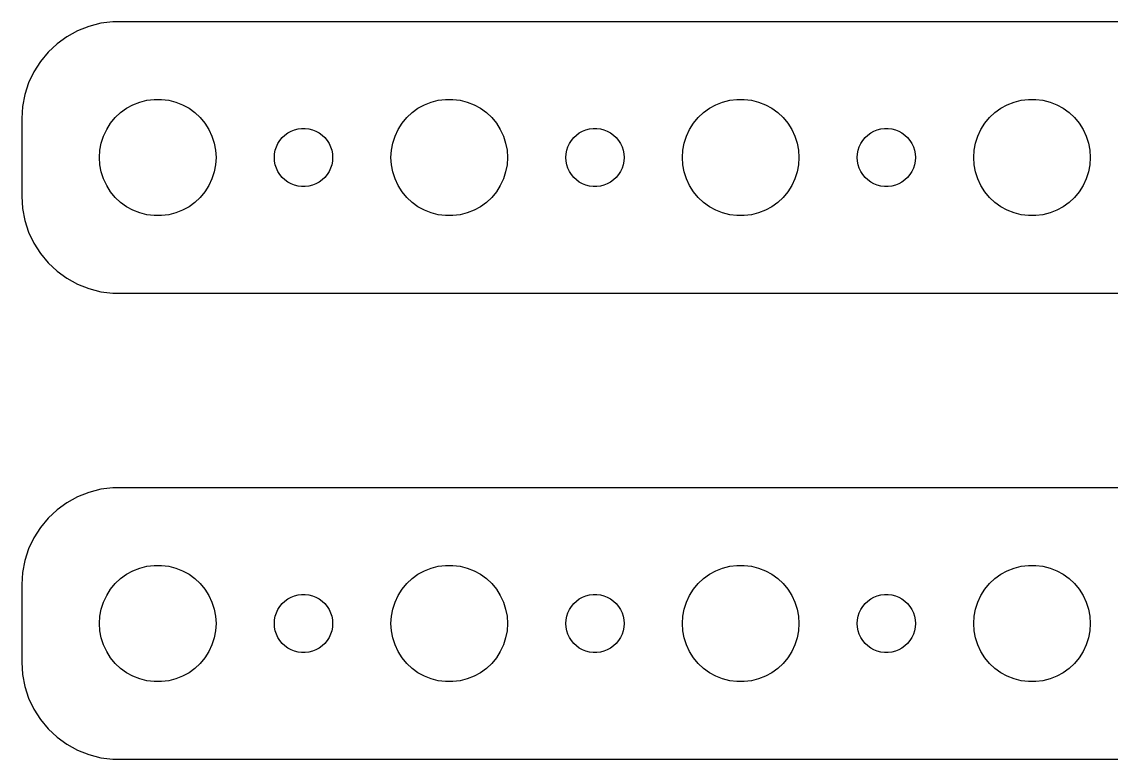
# Model space of a CAD drawing. Header units: metres. Extents: x -112 to 112, y 41 to 103.
# Drawn here: x -112 to -55.9, y 65 to 103 of the extents above; entities that cross this region are included whole.
import ezdxf

# ---------------------------------------------------------------- set-up
doc = ezdxf.new("R2010")
doc.units = ezdxf.units.M

msp = doc.modelspace()

# ---------------------------------------------------------------- linework, layer by layer
for p, q in [((-108.545, 102.755), (-109.129, 102.524)), ((-107.937, 102.911), (-108.545, 102.755)), ((-107.314, 102.99), (-107.937, 102.911)), ((107.314, 102.99), (-107.314, 102.99)), ((-109.679, 102.222), (-110.187, 101.853)), ((-109.129, 102.524), (-109.679, 102.222)), ((-110.187, 101.853), (-110.645, 101.423)), ((-111.045, 100.939), (-111.382, 100.409)), ((-110.645, 101.423), (-111.045, 100.939)), ((-111.382, 100.409), (-111.649, 99.8406)), ((-111.649, 99.8406), (-111.843, 99.2434)), ((-111.843, 99.2434), (-111.961, 98.6267)), ((-106.607, 98.533), (-106.277, 98.7145)), ((-106.277, 98.7145), (-105.927, 98.8532)), ((-105.927, 98.8532), (-105.562, 98.9469)), ((-105.562, 98.9469), (-105.188, 98.9941)), ((-105.188, 98.9941), (-104.812, 98.9941)), ((-104.812, 98.9941), (-104.438, 98.9469)), ((-104.438, 98.9469), (-104.073, 98.8532)), ((-104.073, 98.8532), (-103.723, 98.7145)), ((-103.723, 98.7145), (-103.393, 98.533)), ((-91.6075, 98.533), (-91.2773, 98.7145)), ((-91.2773, 98.7145), (-90.927, 98.8532)), ((-90.927, 98.8532), (-90.5621, 98.9469)), ((-90.5621, 98.9469), (-90.1884, 98.9941)), ((-90.1884, 98.9941), (-89.8116, 98.9941)), ((-89.8116, 98.9941), (-89.4379, 98.9469)), ((-89.4379, 98.9469), (-89.073, 98.8532)), ((-89.073, 98.8532), (-88.7227, 98.7145)), ((-88.7227, 98.7145), (-88.3925, 98.533)), ((-76.6075, 98.533), (-76.2773, 98.7145)), ((-76.2773, 98.7145), (-75.927, 98.8532)), ((-75.927, 98.8532), (-75.5621, 98.9469)), ((-75.5621, 98.9469), (-75.1884, 98.9941)), ((-75.1884, 98.9941), (-74.8116, 98.9941)), ((-74.8116, 98.9941), (-74.4379, 98.9469)), ((-74.4379, 98.9469), (-74.073, 98.8532)), ((-74.073, 98.8532), (-73.7227, 98.7145)), ((-73.7227, 98.7145), (-73.3925, 98.533)), ((-61.6075, 98.533), (-61.2773, 98.7145)), ((-61.2773, 98.7145), (-60.927, 98.8532)), ((-60.927, 98.8532), (-60.5621, 98.9469)), ((-60.5621, 98.9469), (-60.1884, 98.9941)), ((-60.1884, 98.9941), (-59.8116, 98.9941)), ((-59.8116, 98.9941), (-59.4379, 98.9469)), ((-59.4379, 98.9469), (-59.0729, 98.8532)), ((-59.0729, 98.8532), (-58.7227, 98.7145)), ((-58.7227, 98.7145), (-58.3925, 98.533)), ((-111.961, 98.6267), (-112, 98)), ((-107.187, 98.0536), (-106.912, 98.3115)), ((-106.912, 98.3115), (-106.607, 98.533)), ((-103.393, 98.533), (-103.088, 98.3115)), ((-103.088, 98.3115), (-102.813, 98.0536)), ((-92.1869, 98.0536), (-91.9123, 98.3115)), ((-91.9123, 98.3115), (-91.6075, 98.533)), ((-88.3925, 98.533), (-88.0877, 98.3115)), ((-88.0877, 98.3115), (-87.8131, 98.0536)), ((-77.1869, 98.0536), (-76.9123, 98.3115)), ((-76.9123, 98.3115), (-76.6075, 98.533)), ((-73.3925, 98.533), (-73.0877, 98.3115)), ((-73.0877, 98.3115), (-72.8131, 98.0536)), ((-62.1869, 98.0536), (-61.9123, 98.3115)), ((-61.9123, 98.3115), (-61.6075, 98.533)), ((-58.3925, 98.533), (-58.0877, 98.3115)), ((-58.0877, 98.3115), (-57.8131, 98.0536)), ((-112, 98), (-112, 94)), ((-107.629, 97.4453), (-107.427, 97.7634)), ((-107.427, 97.7634), (-107.187, 98.0536)), ((-102.813, 98.0536), (-102.573, 97.7634)), ((-102.573, 97.7634), (-102.371, 97.4453)), ((-92.6289, 97.4453), (-92.427, 97.7634)), ((-92.427, 97.7634), (-92.1869, 98.0536)), ((-87.8131, 98.0536), (-87.573, 97.7634)), ((-87.573, 97.7634), (-87.3711, 97.4453)), ((-77.6289, 97.4453), (-77.427, 97.7634)), ((-77.427, 97.7634), (-77.1869, 98.0536)), ((-72.8131, 98.0536), (-72.573, 97.7634)), ((-72.573, 97.7634), (-72.3711, 97.4453)), ((-62.6289, 97.4453), (-62.427, 97.7634)), ((-62.427, 97.7634), (-62.1869, 98.0536)), ((-57.8131, 98.0536), (-57.5729, 97.7634)), ((-57.5729, 97.7634), (-57.3711, 97.4453)), ((-107.906, 96.7461), (-107.789, 97.1044)), ((-107.789, 97.1044), (-107.629, 97.4453)), ((-102.371, 97.4453), (-102.211, 97.1044)), ((-102.211, 97.1044), (-102.094, 96.7461)), ((-98.7135, 96.8817), (-98.5934, 97.0268)), ((-98.5934, 97.0268), (-98.4561, 97.1558)), ((-98.4561, 97.1558), (-98.3037, 97.2665)), ((-98.3037, 97.2665), (-98.1387, 97.3572)), ((-98.1387, 97.3572), (-97.9635, 97.4266)), ((-97.9635, 97.4266), (-97.7811, 97.4734)), ((-97.7811, 97.4734), (-97.5942, 97.497)), ((-97.5942, 97.497), (-97.4058, 97.497)), ((-97.4058, 97.497), (-97.2189, 97.4734)), ((-97.2189, 97.4734), (-97.0365, 97.4266)), ((-97.0365, 97.4266), (-96.8613, 97.3572)), ((-96.8613, 97.3572), (-96.6963, 97.2665)), ((-96.6963, 97.2665), (-96.5439, 97.1558)), ((-96.5439, 97.1558), (-96.4065, 97.0268)), ((-96.4065, 97.0268), (-96.2865, 96.8817)), ((-92.9057, 96.7461), (-92.7893, 97.1044)), ((-92.7893, 97.1044), (-92.6289, 97.4453)), ((-87.3711, 97.4453), (-87.2107, 97.1044)), ((-87.2107, 97.1044), (-87.0943, 96.7461)), ((-83.7135, 96.8817), (-83.5934, 97.0268)), ((-83.5934, 97.0268), (-83.4561, 97.1558)), ((-83.4561, 97.1558), (-83.3037, 97.2665)), ((-83.3037, 97.2665), (-83.1387, 97.3572)), ((-83.1387, 97.3572), (-82.9635, 97.4266)), ((-82.9635, 97.4266), (-82.7811, 97.4734)), ((-82.7811, 97.4734), (-82.5942, 97.497)), ((-82.5942, 97.497), (-82.4058, 97.497)), ((-82.4058, 97.497), (-82.2189, 97.4734)), ((-82.2189, 97.4734), (-82.0365, 97.4266)), ((-82.0365, 97.4266), (-81.8613, 97.3572)), ((-81.8613, 97.3572), (-81.6963, 97.2665)), ((-81.6963, 97.2665), (-81.5439, 97.1558)), ((-81.5439, 97.1558), (-81.4065, 97.0268)), ((-81.4065, 97.0268), (-81.2865, 96.8817)), ((-77.9057, 96.7461), (-77.7893, 97.1044)), ((-77.7893, 97.1044), (-77.6289, 97.4453)), ((-72.3711, 97.4453), (-72.2107, 97.1044)), ((-72.2107, 97.1044), (-72.0943, 96.7461)), ((-68.7135, 96.8817), (-68.5934, 97.0268)), ((-68.5934, 97.0268), (-68.4561, 97.1558)), ((-68.4561, 97.1558), (-68.3037, 97.2665)), ((-68.3037, 97.2665), (-68.1387, 97.3572)), ((-68.1387, 97.3572), (-67.9635, 97.4266)), ((-67.9635, 97.4266), (-67.7811, 97.4734)), ((-67.7811, 97.4734), (-67.5942, 97.497)), ((-67.5942, 97.497), (-67.4058, 97.497)), ((-67.4058, 97.497), (-67.2189, 97.4734)), ((-67.2189, 97.4734), (-67.0365, 97.4266)), ((-67.0365, 97.4266), (-66.8613, 97.3572)), ((-66.8613, 97.3572), (-66.6963, 97.2665)), ((-66.6963, 97.2665), (-66.5439, 97.1558)), ((-66.5439, 97.1558), (-66.4065, 97.0268)), ((-66.4065, 97.0268), (-66.2865, 96.8817)), ((-62.9057, 96.7461), (-62.7893, 97.1044)), ((-62.7893, 97.1044), (-62.6289, 97.4453)), ((-57.3711, 97.4453), (-57.2107, 97.1044)), ((-57.2107, 97.1044), (-57.0942, 96.7461)), ((-107.976, 96.376), (-107.906, 96.7461)), ((-102.094, 96.7461), (-102.024, 96.376)), ((-98.9529, 96.373), (-98.8947, 96.5522)), ((-98.8947, 96.5522), (-98.8145, 96.7226)), ((-98.8145, 96.7226), (-98.7135, 96.8817)), ((-96.2865, 96.8817), (-96.1855, 96.7226)), ((-96.1855, 96.7226), (-96.1053, 96.5522)), ((-96.1053, 96.5522), (-96.0471, 96.373)), ((-92.9763, 96.376), (-92.9057, 96.7461)), ((-87.0943, 96.7461), (-87.0237, 96.376)), ((-83.9529, 96.373), (-83.8947, 96.5522)), ((-83.8947, 96.5522), (-83.8145, 96.7226)), ((-83.8145, 96.7226), (-83.7135, 96.8817)), ((-81.2865, 96.8817), (-81.1855, 96.7226)), ((-81.1855, 96.7226), (-81.1053, 96.5522)), ((-81.1053, 96.5522), (-81.0471, 96.373)), ((-77.9763, 96.376), (-77.9057, 96.7461)), ((-72.0943, 96.7461), (-72.0237, 96.376)), ((-68.9529, 96.373), (-68.8947, 96.5522)), ((-68.8947, 96.5522), (-68.8145, 96.7226)), ((-68.8145, 96.7226), (-68.7135, 96.8817)), ((-66.2865, 96.8817), (-66.1855, 96.7226)), ((-66.1855, 96.7226), (-66.1053, 96.5522)), ((-66.1053, 96.5522), (-66.0471, 96.373)), ((-62.9763, 96.376), (-62.9057, 96.7461)), ((-57.0942, 96.7461), (-57.0237, 96.376)), ((-108, 96), (-107.976, 96.376)), ((-107.976, 95.624), (-108, 96)), ((-102.024, 96.376), (-102, 96)), ((-102, 96), (-102.024, 95.624)), ((-99, 96), (-98.9882, 96.188)), ((-98.9882, 95.812), (-99, 96)), ((-98.9882, 96.188), (-98.9529, 96.373)), ((-96.0471, 96.373), (-96.0118, 96.188)), ((-96.0118, 96.188), (-96, 96)), ((-96, 96), (-96.0118, 95.812)), ((-93, 96), (-92.9763, 96.376)), ((-92.9763, 95.624), (-93, 96)), ((-87.0237, 96.376), (-87, 96)), ((-87, 96), (-87.0237, 95.624)), ((-84, 96), (-83.9882, 96.188)), ((-83.9882, 95.812), (-84, 96)), ((-83.9882, 96.188), (-83.9529, 96.373)), ((-81.0471, 96.373), (-81.0118, 96.188)), ((-81.0118, 96.188), (-81, 96)), ((-81, 96), (-81.0118, 95.812)), ((-78, 96), (-77.9763, 96.376)), ((-77.9763, 95.624), (-78, 96)), ((-72.0237, 96.376), (-72, 96)), ((-72, 96), (-72.0237, 95.624)), ((-69, 96), (-68.9882, 96.188)), ((-68.9882, 95.812), (-69, 96)), ((-68.9882, 96.188), (-68.9529, 96.373)), ((-66.0471, 96.373), (-66.0118, 96.188)), ((-66.0118, 96.188), (-66, 96)), ((-66, 96), (-66.0118, 95.812)), ((-63, 96), (-62.9763, 96.376)), ((-62.9763, 95.624), (-63, 96)), ((-57.0237, 96.376), (-57, 96)), ((-57, 96), (-57.0237, 95.624)), ((-107.906, 95.2539), (-107.976, 95.624)), ((-102.024, 95.624), (-102.094, 95.2539)), ((-98.9529, 95.627), (-98.9882, 95.812)), ((-98.8947, 95.4478), (-98.9529, 95.627)), ((-98.8145, 95.2774), (-98.8947, 95.4478)), ((-96.1053, 95.4478), (-96.1855, 95.2774)), ((-96.0471, 95.627), (-96.1053, 95.4478)), ((-96.0118, 95.812), (-96.0471, 95.627)), ((-92.9057, 95.2539), (-92.9763, 95.624)), ((-87.0237, 95.624), (-87.0943, 95.2539)), ((-83.9529, 95.627), (-83.9882, 95.812)), ((-83.8947, 95.4478), (-83.9529, 95.627)), ((-83.8145, 95.2774), (-83.8947, 95.4478)), ((-81.1053, 95.4478), (-81.1855, 95.2774)), ((-81.0471, 95.627), (-81.1053, 95.4478)), ((-81.0118, 95.812), (-81.0471, 95.627)), ((-77.9057, 95.2539), (-77.9763, 95.624)), ((-72.0237, 95.624), (-72.0943, 95.2539)), ((-68.9529, 95.627), (-68.9882, 95.812)), ((-68.8947, 95.4478), (-68.9529, 95.627)), ((-68.8145, 95.2774), (-68.8947, 95.4478)), ((-66.1053, 95.4478), (-66.1855, 95.2774)), ((-66.0471, 95.627), (-66.1053, 95.4478)), ((-66.0118, 95.812), (-66.0471, 95.627)), ((-62.9057, 95.2539), (-62.9763, 95.624)), ((-57.0237, 95.624), (-57.0942, 95.2539)), ((-107.789, 94.8956), (-107.906, 95.2539)), ((-107.629, 94.5547), (-107.789, 94.8956)), ((-102.211, 94.8956), (-102.371, 94.5547)), ((-102.094, 95.2539), (-102.211, 94.8956)), ((-98.7135, 95.1183), (-98.8145, 95.2774)), ((-98.5934, 94.9732), (-98.7135, 95.1183)), ((-98.4561, 94.8442), (-98.5934, 94.9732)), ((-98.3037, 94.7335), (-98.4561, 94.8442)), ((-96.5439, 94.8442), (-96.6963, 94.7335)), ((-96.4065, 94.9732), (-96.5439, 94.8442)), ((-96.2865, 95.1183), (-96.4065, 94.9732)), ((-96.1855, 95.2774), (-96.2865, 95.1183)), ((-92.7893, 94.8956), (-92.9057, 95.2539)), ((-92.6289, 94.5547), (-92.7893, 94.8956)), ((-87.2107, 94.8956), (-87.3711, 94.5547)), ((-87.0943, 95.2539), (-87.2107, 94.8956)), ((-83.7135, 95.1183), (-83.8145, 95.2774)), ((-83.5934, 94.9732), (-83.7135, 95.1183)), ((-83.4561, 94.8442), (-83.5934, 94.9732)), ((-83.3037, 94.7335), (-83.4561, 94.8442)), ((-81.5439, 94.8442), (-81.6963, 94.7335)), ((-81.4065, 94.9732), (-81.5439, 94.8442)), ((-81.2865, 95.1183), (-81.4065, 94.9732)), ((-81.1855, 95.2774), (-81.2865, 95.1183)), ((-77.7893, 94.8956), (-77.9057, 95.2539)), ((-77.6289, 94.5547), (-77.7893, 94.8956)), ((-72.2107, 94.8956), (-72.3711, 94.5547)), ((-72.0943, 95.2539), (-72.2107, 94.8956)), ((-68.7135, 95.1183), (-68.8145, 95.2774)), ((-68.5934, 94.9732), (-68.7135, 95.1183)), ((-68.4561, 94.8442), (-68.5934, 94.9732)), ((-68.3037, 94.7335), (-68.4561, 94.8442)), ((-66.5439, 94.8442), (-66.6963, 94.7335)), ((-66.4065, 94.9732), (-66.5439, 94.8442)), ((-66.2865, 95.1183), (-66.4065, 94.9732)), ((-66.1855, 95.2774), (-66.2865, 95.1183)), ((-62.7893, 94.8956), (-62.9057, 95.2539)), ((-62.6289, 94.5547), (-62.7893, 94.8956)), ((-57.2107, 94.8956), (-57.3711, 94.5547)), ((-57.0942, 95.2539), (-57.2107, 94.8956)), ((-107.427, 94.2366), (-107.629, 94.5547)), ((-107.187, 93.9464), (-107.427, 94.2366)), ((-102.573, 94.2366), (-102.813, 93.9464)), ((-102.371, 94.5547), (-102.573, 94.2366)), ((-98.1387, 94.6428), (-98.3037, 94.7335)), ((-97.9635, 94.5734), (-98.1387, 94.6428)), ((-97.7811, 94.5266), (-97.9635, 94.5734)), ((-97.5942, 94.503), (-97.7811, 94.5266)), ((-97.4058, 94.503), (-97.5942, 94.503)), ((-97.2189, 94.5266), (-97.4058, 94.503)), ((-97.0365, 94.5734), (-97.2189, 94.5266)), ((-96.8613, 94.6428), (-97.0365, 94.5734)), ((-96.6963, 94.7335), (-96.8613, 94.6428)), ((-92.427, 94.2366), (-92.6289, 94.5547)), ((-92.1869, 93.9464), (-92.427, 94.2366)), ((-87.573, 94.2366), (-87.8131, 93.9464)), ((-87.3711, 94.5547), (-87.573, 94.2366)), ((-83.1387, 94.6428), (-83.3037, 94.7335)), ((-82.9635, 94.5734), (-83.1387, 94.6428)), ((-82.7811, 94.5266), (-82.9635, 94.5734)), ((-82.5942, 94.503), (-82.7811, 94.5266)), ((-82.4058, 94.503), (-82.5942, 94.503)), ((-82.2189, 94.5266), (-82.4058, 94.503)), ((-82.0365, 94.5734), (-82.2189, 94.5266)), ((-81.8613, 94.6428), (-82.0365, 94.5734)), ((-81.6963, 94.7335), (-81.8613, 94.6428)), ((-77.427, 94.2366), (-77.6289, 94.5547)), ((-77.1869, 93.9464), (-77.427, 94.2366)), ((-72.573, 94.2366), (-72.8131, 93.9464)), ((-72.3711, 94.5547), (-72.573, 94.2366)), ((-68.1387, 94.6428), (-68.3037, 94.7335)), ((-67.9635, 94.5734), (-68.1387, 94.6428)), ((-67.7811, 94.5266), (-67.9635, 94.5734)), ((-67.5942, 94.503), (-67.7811, 94.5266)), ((-67.4058, 94.503), (-67.5942, 94.503)), ((-67.2189, 94.5266), (-67.4058, 94.503)), ((-67.0365, 94.5734), (-67.2189, 94.5266)), ((-66.8613, 94.6428), (-67.0365, 94.5734)), ((-66.6963, 94.7335), (-66.8613, 94.6428)), ((-62.427, 94.2366), (-62.6289, 94.5547)), ((-62.1869, 93.9464), (-62.427, 94.2366)), ((-57.5729, 94.2366), (-57.8131, 93.9464)), ((-57.3711, 94.5547), (-57.5729, 94.2366)), ((-112, 94), (-111.961, 93.3733)), ((-106.912, 93.6885), (-107.187, 93.9464)), ((-106.607, 93.467), (-106.912, 93.6885)), ((-103.088, 93.6885), (-103.393, 93.467)), ((-102.813, 93.9464), (-103.088, 93.6885)), ((-91.9123, 93.6885), (-92.1869, 93.9464)), ((-91.6075, 93.467), (-91.9123, 93.6885)), ((-88.0877, 93.6885), (-88.3925, 93.467)), ((-87.8131, 93.9464), (-88.0877, 93.6885)), ((-76.9123, 93.6885), (-77.1869, 93.9464)), ((-76.6075, 93.467), (-76.9123, 93.6885)), ((-73.0877, 93.6885), (-73.3925, 93.467)), ((-72.8131, 93.9464), (-73.0877, 93.6885)), ((-61.9123, 93.6885), (-62.1869, 93.9464)), ((-61.6075, 93.467), (-61.9123, 93.6885)), ((-58.0877, 93.6885), (-58.3925, 93.467)), ((-57.8131, 93.9464), (-58.0877, 93.6885)), ((-111.961, 93.3733), (-111.843, 92.7566)), ((-106.277, 93.2855), (-106.607, 93.467)), ((-105.927, 93.1468), (-106.277, 93.2855)), ((-105.562, 93.0531), (-105.927, 93.1468)), ((-104.073, 93.1468), (-104.438, 93.0531)), ((-103.723, 93.2855), (-104.073, 93.1468)), ((-103.393, 93.467), (-103.723, 93.2855)), ((-91.2773, 93.2855), (-91.6075, 93.467)), ((-90.927, 93.1468), (-91.2773, 93.2855)), ((-90.5621, 93.0531), (-90.927, 93.1468)), ((-89.073, 93.1468), (-89.4379, 93.0531)), ((-88.7227, 93.2855), (-89.073, 93.1468)), ((-88.3925, 93.467), (-88.7227, 93.2855)), ((-76.2773, 93.2855), (-76.6075, 93.467)), ((-75.927, 93.1468), (-76.2773, 93.2855)), ((-75.5621, 93.0531), (-75.927, 93.1468)), ((-74.073, 93.1468), (-74.4379, 93.0531)), ((-73.7227, 93.2855), (-74.073, 93.1468)), ((-73.3925, 93.467), (-73.7227, 93.2855)), ((-61.2773, 93.2855), (-61.6075, 93.467)), ((-60.927, 93.1468), (-61.2773, 93.2855)), ((-60.5621, 93.0531), (-60.927, 93.1468)), ((-59.0729, 93.1468), (-59.4379, 93.0531)), ((-58.7227, 93.2855), (-59.0729, 93.1468)), ((-58.3925, 93.467), (-58.7227, 93.2855)), ((-111.843, 92.7566), (-111.649, 92.1594)), ((-105.188, 93.0059), (-105.562, 93.0531)), ((-104.812, 93.0059), (-105.188, 93.0059)), ((-104.438, 93.0531), (-104.812, 93.0059)), ((-90.1884, 93.0059), (-90.5621, 93.0531)), ((-89.8116, 93.0059), (-90.1884, 93.0059)), ((-89.4379, 93.0531), (-89.8116, 93.0059)), ((-75.1884, 93.0059), (-75.5621, 93.0531)), ((-74.8116, 93.0059), (-75.1884, 93.0059)), ((-74.4379, 93.0531), (-74.8116, 93.0059)), ((-60.1884, 93.0059), (-60.5621, 93.0531)), ((-59.8116, 93.0059), (-60.1884, 93.0059)), ((-59.4379, 93.0531), (-59.8116, 93.0059)), ((-111.649, 92.1594), (-111.382, 91.5912)), ((-111.382, 91.5912), (-111.045, 91.0611)), ((-111.045, 91.0611), (-110.645, 90.5773)), ((-110.645, 90.5773), (-110.187, 90.1474)), ((-110.187, 90.1474), (-109.679, 89.7784)), ((-109.679, 89.7784), (-109.129, 89.4759)), ((-109.129, 89.4759), (-108.545, 89.2447)), ((-108.545, 89.2447), (-107.937, 89.0886)), ((-107.937, 89.0886), (-107.314, 89.0099)), ((-107.314, 89.0099), (107.314, 89.0099)), ((-109.129, 78.5241), (-109.679, 78.2216)), ((-108.545, 78.7553), (-109.129, 78.5241)), ((-107.937, 78.9114), (-108.545, 78.7553)), ((-107.314, 78.9901), (-107.937, 78.9114)), ((107.314, 78.9901), (-107.314, 78.9901)), ((-109.679, 78.2216), (-110.187, 77.8526)), ((-110.645, 77.4227), (-111.045, 76.9389)), ((-110.187, 77.8526), (-110.645, 77.4227)), ((-111.045, 76.9389), (-111.382, 76.4088)), ((-111.382, 76.4088), (-111.649, 75.8406)), ((-111.649, 75.8406), (-111.843, 75.2434)), ((-111.843, 75.2434), (-111.961, 74.6267)), ((-111.961, 74.6267), (-112, 74)), ((-106.607, 74.533), (-106.277, 74.7145)), ((-106.277, 74.7145), (-105.927, 74.8532)), ((-105.927, 74.8532), (-105.562, 74.9469)), ((-105.562, 74.9469), (-105.188, 74.9941)), ((-105.188, 74.9941), (-104.812, 74.9941)), ((-104.812, 74.9941), (-104.438, 74.9469)), ((-104.438, 74.9469), (-104.073, 74.8532)), ((-104.073, 74.8532), (-103.723, 74.7145)), ((-103.723, 74.7145), (-103.393, 74.533)), ((-91.6075, 74.533), (-91.2773, 74.7145)), ((-91.2773, 74.7145), (-90.927, 74.8532)), ((-90.927, 74.8532), (-90.5621, 74.9469)), ((-90.5621, 74.9469), (-90.1884, 74.9941)), ((-90.1884, 74.9941), (-89.8116, 74.9941)), ((-89.8116, 74.9941), (-89.4379, 74.9469)), ((-89.4379, 74.9469), (-89.073, 74.8532)), ((-89.073, 74.8532), (-88.7227, 74.7145)), ((-88.7227, 74.7145), (-88.3925, 74.533)), ((-76.6075, 74.533), (-76.2773, 74.7145)), ((-76.2773, 74.7145), (-75.927, 74.8532)), ((-75.927, 74.8532), (-75.5621, 74.9469)), ((-75.5621, 74.9469), (-75.1884, 74.9941)), ((-75.1884, 74.9941), (-74.8116, 74.9941)), ((-74.8116, 74.9941), (-74.4379, 74.9469)), ((-74.4379, 74.9469), (-74.073, 74.8532)), ((-74.073, 74.8532), (-73.7227, 74.7145)), ((-73.7227, 74.7145), (-73.3925, 74.533)), ((-61.6075, 74.533), (-61.2773, 74.7145)), ((-61.2773, 74.7145), (-60.927, 74.8532)), ((-60.927, 74.8532), (-60.5621, 74.9469)), ((-60.5621, 74.9469), (-60.1884, 74.9941)), ((-60.1884, 74.9941), (-59.8116, 74.9941)), ((-59.8116, 74.9941), (-59.4379, 74.9469)), ((-59.4379, 74.9469), (-59.0729, 74.8532)), ((-59.0729, 74.8532), (-58.7227, 74.7145)), ((-58.7227, 74.7145), (-58.3925, 74.533)), ((-107.427, 73.7634), (-107.187, 74.0536)), ((-107.187, 74.0536), (-106.912, 74.3115)), ((-106.912, 74.3115), (-106.607, 74.533)), ((-103.393, 74.533), (-103.088, 74.3115)), ((-103.088, 74.3115), (-102.813, 74.0536)), ((-102.813, 74.0536), (-102.573, 73.7634)), ((-92.427, 73.7634), (-92.1869, 74.0536)), ((-92.1869, 74.0536), (-91.9123, 74.3115)), ((-91.9123, 74.3115), (-91.6075, 74.533)), ((-88.3925, 74.533), (-88.0877, 74.3115)), ((-88.0877, 74.3115), (-87.8131, 74.0536)), ((-87.8131, 74.0536), (-87.573, 73.7634)), ((-77.427, 73.7634), (-77.1869, 74.0536)), ((-77.1869, 74.0536), (-76.9123, 74.3115)), ((-76.9123, 74.3115), (-76.6075, 74.533)), ((-73.3925, 74.533), (-73.0877, 74.3115)), ((-73.0877, 74.3115), (-72.8131, 74.0536)), ((-72.8131, 74.0536), (-72.573, 73.7634)), ((-62.427, 73.7634), (-62.1869, 74.0536)), ((-62.1869, 74.0536), (-61.9123, 74.3115)), ((-61.9123, 74.3115), (-61.6075, 74.533)), ((-58.3925, 74.533), (-58.0877, 74.3115)), ((-58.0877, 74.3115), (-57.8131, 74.0536)), ((-57.8131, 74.0536), (-57.5729, 73.7634)), ((-112, 74), (-112, 70)), ((-107.629, 73.4453), (-107.427, 73.7634)), ((-102.573, 73.7634), (-102.371, 73.4453)), ((-97.9635, 73.4266), (-97.7811, 73.4734)), ((-97.7811, 73.4734), (-97.5942, 73.497)), ((-97.5942, 73.497), (-97.4058, 73.497)), ((-97.4058, 73.497), (-97.2189, 73.4734)), ((-97.2189, 73.4734), (-97.0365, 73.4266)), ((-92.6289, 73.4453), (-92.427, 73.7634)), ((-87.573, 73.7634), (-87.3711, 73.4453)), ((-82.9635, 73.4266), (-82.7811, 73.4734)), ((-82.7811, 73.4734), (-82.5942, 73.497)), ((-82.5942, 73.497), (-82.4058, 73.497)), ((-82.4058, 73.497), (-82.2189, 73.4734)), ((-82.2189, 73.4734), (-82.0365, 73.4266)), ((-77.6289, 73.4453), (-77.427, 73.7634)), ((-72.573, 73.7634), (-72.3711, 73.4453)), ((-67.9635, 73.4266), (-67.7811, 73.4734)), ((-67.7811, 73.4734), (-67.5942, 73.497)), ((-67.5942, 73.497), (-67.4058, 73.497)), ((-67.4058, 73.497), (-67.2189, 73.4734)), ((-67.2189, 73.4734), (-67.0365, 73.4266)), ((-62.6289, 73.4453), (-62.427, 73.7634)), ((-57.5729, 73.7634), (-57.3711, 73.4453)), ((-107.906, 72.7461), (-107.789, 73.1044)), ((-107.789, 73.1044), (-107.629, 73.4453)), ((-102.371, 73.4453), (-102.211, 73.1044)), ((-102.211, 73.1044), (-102.094, 72.7461)), ((-98.7135, 72.8817), (-98.5934, 73.0268)), ((-98.5934, 73.0268), (-98.4561, 73.1558)), ((-98.4561, 73.1558), (-98.3037, 73.2665)), ((-98.3037, 73.2665), (-98.1387, 73.3572)), ((-98.1387, 73.3572), (-97.9635, 73.4266)), ((-97.0365, 73.4266), (-96.8613, 73.3572)), ((-96.8613, 73.3572), (-96.6963, 73.2665)), ((-96.6963, 73.2665), (-96.5439, 73.1558)), ((-96.5439, 73.1558), (-96.4065, 73.0268)), ((-96.4065, 73.0268), (-96.2865, 72.8817)), ((-92.9057, 72.7461), (-92.7893, 73.1044)), ((-92.7893, 73.1044), (-92.6289, 73.4453)), ((-87.3711, 73.4453), (-87.2107, 73.1044)), ((-87.2107, 73.1044), (-87.0943, 72.7461)), ((-83.7135, 72.8817), (-83.5934, 73.0268)), ((-83.5934, 73.0268), (-83.4561, 73.1558)), ((-83.4561, 73.1558), (-83.3037, 73.2665)), ((-83.3037, 73.2665), (-83.1387, 73.3572)), ((-83.1387, 73.3572), (-82.9635, 73.4266)), ((-82.0365, 73.4266), (-81.8613, 73.3572)), ((-81.8613, 73.3572), (-81.6963, 73.2665)), ((-81.6963, 73.2665), (-81.5439, 73.1558)), ((-81.5439, 73.1558), (-81.4065, 73.0268)), ((-81.4065, 73.0268), (-81.2865, 72.8817)), ((-77.9057, 72.7461), (-77.7893, 73.1044)), ((-77.7893, 73.1044), (-77.6289, 73.4453)), ((-72.3711, 73.4453), (-72.2107, 73.1044)), ((-72.2107, 73.1044), (-72.0943, 72.7461)), ((-68.7135, 72.8817), (-68.5934, 73.0268)), ((-68.5934, 73.0268), (-68.4561, 73.1558)), ((-68.4561, 73.1558), (-68.3037, 73.2665)), ((-68.3037, 73.2665), (-68.1387, 73.3572)), ((-68.1387, 73.3572), (-67.9635, 73.4266)), ((-67.0365, 73.4266), (-66.8613, 73.3572)), ((-66.8613, 73.3572), (-66.6963, 73.2665)), ((-66.6963, 73.2665), (-66.5439, 73.1558)), ((-66.5439, 73.1558), (-66.4065, 73.0268)), ((-66.4065, 73.0268), (-66.2865, 72.8817)), ((-62.9057, 72.7461), (-62.7893, 73.1044)), ((-62.7893, 73.1044), (-62.6289, 73.4453)), ((-57.3711, 73.4453), (-57.2107, 73.1044)), ((-57.2107, 73.1044), (-57.0942, 72.7461)), ((-108, 72), (-107.976, 72.376)), ((-107.976, 72.376), (-107.906, 72.7461)), ((-102.094, 72.7461), (-102.024, 72.376)), ((-102.024, 72.376), (-102, 72)), ((-98.9882, 72.188), (-98.9529, 72.373)), ((-98.9529, 72.373), (-98.8947, 72.5522)), ((-98.8947, 72.5522), (-98.8145, 72.7226)), ((-98.8145, 72.7226), (-98.7135, 72.8817)), ((-96.2865, 72.8817), (-96.1855, 72.7226)), ((-96.1855, 72.7226), (-96.1053, 72.5522)), ((-96.1053, 72.5522), (-96.0471, 72.373)), ((-96.0471, 72.373), (-96.0118, 72.188)), ((-93, 72), (-92.9763, 72.376)), ((-92.9763, 72.376), (-92.9057, 72.7461)), ((-87.0943, 72.7461), (-87.0237, 72.376)), ((-87.0237, 72.376), (-87, 72)), ((-83.9882, 72.188), (-83.9529, 72.373)), ((-83.9529, 72.373), (-83.8947, 72.5522)), ((-83.8947, 72.5522), (-83.8145, 72.7226)), ((-83.8145, 72.7226), (-83.7135, 72.8817)), ((-81.2865, 72.8817), (-81.1855, 72.7226)), ((-81.1855, 72.7226), (-81.1053, 72.5522)), ((-81.1053, 72.5522), (-81.0471, 72.373)), ((-81.0471, 72.373), (-81.0118, 72.188)), ((-78, 72), (-77.9763, 72.376)), ((-77.9763, 72.376), (-77.9057, 72.7461)), ((-72.0943, 72.7461), (-72.0237, 72.376)), ((-72.0237, 72.376), (-72, 72)), ((-68.9882, 72.188), (-68.9529, 72.373)), ((-68.9529, 72.373), (-68.8947, 72.5522)), ((-68.8947, 72.5522), (-68.8145, 72.7226)), ((-68.8145, 72.7226), (-68.7135, 72.8817)), ((-66.2865, 72.8817), (-66.1855, 72.7226)), ((-66.1855, 72.7226), (-66.1053, 72.5522)), ((-66.1053, 72.5522), (-66.0471, 72.373)), ((-66.0471, 72.373), (-66.0118, 72.188)), ((-63, 72), (-62.9763, 72.376)), ((-62.9763, 72.376), (-62.9057, 72.7461)), ((-57.0942, 72.7461), (-57.0237, 72.376)), ((-57.0237, 72.376), (-57, 72)), ((-107.976, 71.624), (-108, 72)), ((-102, 72), (-102.024, 71.624)), ((-99, 72), (-98.9882, 72.188)), ((-98.9882, 71.812), (-99, 72)), ((-98.9529, 71.627), (-98.9882, 71.812)), ((-96.0118, 71.812), (-96.0471, 71.627)), ((-96.0118, 72.188), (-96, 72)), ((-96, 72), (-96.0118, 71.812)), ((-92.9763, 71.624), (-93, 72)), ((-87, 72), (-87.0237, 71.624)), ((-84, 72), (-83.9882, 72.188)), ((-83.9882, 71.812), (-84, 72)), ((-83.9529, 71.627), (-83.9882, 71.812)), ((-81.0118, 71.812), (-81.0471, 71.627)), ((-81.0118, 72.188), (-81, 72)), ((-81, 72), (-81.0118, 71.812)), ((-77.9763, 71.624), (-78, 72)), ((-72, 72), (-72.0237, 71.624)), ((-69, 72), (-68.9882, 72.188)), ((-68.9882, 71.812), (-69, 72)), ((-68.9529, 71.627), (-68.9882, 71.812)), ((-66.0118, 71.812), (-66.0471, 71.627)), ((-66.0118, 72.188), (-66, 72)), ((-66, 72), (-66.0118, 71.812)), ((-62.9763, 71.624), (-63, 72)), ((-57, 72), (-57.0237, 71.624)), ((-107.906, 71.2539), (-107.976, 71.624)), ((-107.789, 70.8956), (-107.906, 71.2539)), ((-102.094, 71.2539), (-102.211, 70.8956)), ((-102.024, 71.624), (-102.094, 71.2539)), ((-98.8947, 71.4478), (-98.9529, 71.627)), ((-98.8145, 71.2774), (-98.8947, 71.4478)), ((-98.7135, 71.1183), (-98.8145, 71.2774)), ((-96.1855, 71.2774), (-96.2865, 71.1183)), ((-96.1053, 71.4478), (-96.1855, 71.2774)), ((-96.0471, 71.627), (-96.1053, 71.4478)), ((-92.9057, 71.2539), (-92.9763, 71.624)), ((-92.7893, 70.8956), (-92.9057, 71.2539)), ((-87.0943, 71.2539), (-87.2107, 70.8956)), ((-87.0237, 71.624), (-87.0943, 71.2539)), ((-83.8947, 71.4478), (-83.9529, 71.627)), ((-83.8145, 71.2774), (-83.8947, 71.4478)), ((-83.7135, 71.1183), (-83.8145, 71.2774)), ((-81.1855, 71.2774), (-81.2865, 71.1183)), ((-81.1053, 71.4478), (-81.1855, 71.2774)), ((-81.0471, 71.627), (-81.1053, 71.4478)), ((-77.9057, 71.2539), (-77.9763, 71.624)), ((-77.7893, 70.8956), (-77.9057, 71.2539)), ((-72.0943, 71.2539), (-72.2107, 70.8956)), ((-72.0237, 71.624), (-72.0943, 71.2539)), ((-68.8947, 71.4478), (-68.9529, 71.627)), ((-68.8145, 71.2774), (-68.8947, 71.4478)), ((-68.7135, 71.1183), (-68.8145, 71.2774)), ((-66.1855, 71.2774), (-66.2865, 71.1183)), ((-66.1053, 71.4478), (-66.1855, 71.2774)), ((-66.0471, 71.627), (-66.1053, 71.4478)), ((-62.9057, 71.2539), (-62.9763, 71.624)), ((-62.7893, 70.8956), (-62.9057, 71.2539)), ((-57.0942, 71.2539), (-57.2107, 70.8956)), ((-57.0237, 71.624), (-57.0942, 71.2539)), ((-107.629, 70.5547), (-107.789, 70.8956)), ((-102.211, 70.8956), (-102.371, 70.5547)), ((-98.5934, 70.9732), (-98.7135, 71.1183)), ((-98.4561, 70.8442), (-98.5934, 70.9732)), ((-98.3037, 70.7335), (-98.4561, 70.8442)), ((-98.1387, 70.6428), (-98.3037, 70.7335)), ((-96.6963, 70.7335), (-96.8613, 70.6428)), ((-96.5439, 70.8442), (-96.6963, 70.7335)), ((-96.4065, 70.9732), (-96.5439, 70.8442)), ((-96.2865, 71.1183), (-96.4065, 70.9732)), ((-92.6289, 70.5547), (-92.7893, 70.8956)), ((-87.2107, 70.8956), (-87.3711, 70.5547)), ((-83.5934, 70.9732), (-83.7135, 71.1183)), ((-83.4561, 70.8442), (-83.5934, 70.9732)), ((-83.3037, 70.7335), (-83.4561, 70.8442)), ((-83.1387, 70.6428), (-83.3037, 70.7335)), ((-81.6963, 70.7335), (-81.8613, 70.6428)), ((-81.5439, 70.8442), (-81.6963, 70.7335)), ((-81.4065, 70.9732), (-81.5439, 70.8442)), ((-81.2865, 71.1183), (-81.4065, 70.9732)), ((-77.6289, 70.5547), (-77.7893, 70.8956)), ((-72.2107, 70.8956), (-72.3711, 70.5547)), ((-68.5934, 70.9732), (-68.7135, 71.1183)), ((-68.4561, 70.8442), (-68.5934, 70.9732)), ((-68.3037, 70.7335), (-68.4561, 70.8442)), ((-68.1387, 70.6428), (-68.3037, 70.7335)), ((-66.6963, 70.7335), (-66.8613, 70.6428)), ((-66.5439, 70.8442), (-66.6963, 70.7335)), ((-66.4065, 70.9732), (-66.5439, 70.8442)), ((-66.2865, 71.1183), (-66.4065, 70.9732)), ((-62.6289, 70.5547), (-62.7893, 70.8956)), ((-57.2107, 70.8956), (-57.3711, 70.5547)), ((-107.427, 70.2366), (-107.629, 70.5547)), ((-107.187, 69.9464), (-107.427, 70.2366)), ((-102.573, 70.2366), (-102.813, 69.9464)), ((-102.371, 70.5547), (-102.573, 70.2366)), ((-97.9635, 70.5734), (-98.1387, 70.6428)), ((-97.7811, 70.5266), (-97.9635, 70.5734)), ((-97.5942, 70.503), (-97.7811, 70.5266)), ((-97.4058, 70.503), (-97.5942, 70.503)), ((-97.2189, 70.5266), (-97.4058, 70.503)), ((-97.0365, 70.5734), (-97.2189, 70.5266)), ((-96.8613, 70.6428), (-97.0365, 70.5734)), ((-92.427, 70.2366), (-92.6289, 70.5547)), ((-92.1869, 69.9464), (-92.427, 70.2366)), ((-87.573, 70.2366), (-87.8131, 69.9464)), ((-87.3711, 70.5547), (-87.573, 70.2366)), ((-82.9635, 70.5734), (-83.1387, 70.6428)), ((-82.7811, 70.5266), (-82.9635, 70.5734)), ((-82.5942, 70.503), (-82.7811, 70.5266)), ((-82.4058, 70.503), (-82.5942, 70.503)), ((-82.2189, 70.5266), (-82.4058, 70.503)), ((-82.0365, 70.5734), (-82.2189, 70.5266)), ((-81.8613, 70.6428), (-82.0365, 70.5734)), ((-77.427, 70.2366), (-77.6289, 70.5547)), ((-77.1869, 69.9464), (-77.427, 70.2366)), ((-72.573, 70.2366), (-72.8131, 69.9464)), ((-72.3711, 70.5547), (-72.573, 70.2366)), ((-67.9635, 70.5734), (-68.1387, 70.6428)), ((-67.7811, 70.5266), (-67.9635, 70.5734)), ((-67.5942, 70.503), (-67.7811, 70.5266)), ((-67.4058, 70.503), (-67.5942, 70.503)), ((-67.2189, 70.5266), (-67.4058, 70.503)), ((-67.0365, 70.5734), (-67.2189, 70.5266)), ((-66.8613, 70.6428), (-67.0365, 70.5734)), ((-62.427, 70.2366), (-62.6289, 70.5547)), ((-62.1869, 69.9464), (-62.427, 70.2366)), ((-57.5729, 70.2366), (-57.8131, 69.9464)), ((-57.3711, 70.5547), (-57.5729, 70.2366)), ((-112, 70), (-111.961, 69.3733)), ((-106.912, 69.6885), (-107.187, 69.9464)), ((-106.607, 69.467), (-106.912, 69.6885)), ((-103.088, 69.6885), (-103.393, 69.467)), ((-102.813, 69.9464), (-103.088, 69.6885)), ((-91.9123, 69.6885), (-92.1869, 69.9464)), ((-91.6075, 69.467), (-91.9123, 69.6885)), ((-88.0877, 69.6885), (-88.3925, 69.467)), ((-87.8131, 69.9464), (-88.0877, 69.6885)), ((-76.9123, 69.6885), (-77.1869, 69.9464)), ((-76.6075, 69.467), (-76.9123, 69.6885)), ((-73.0877, 69.6885), (-73.3925, 69.467)), ((-72.8131, 69.9464), (-73.0877, 69.6885)), ((-61.9123, 69.6885), (-62.1869, 69.9464)), ((-61.6075, 69.467), (-61.9123, 69.6885)), ((-58.0877, 69.6885), (-58.3925, 69.467)), ((-57.8131, 69.9464), (-58.0877, 69.6885)), ((-111.961, 69.3733), (-111.843, 68.7566)), ((-106.277, 69.2855), (-106.607, 69.467)), ((-105.927, 69.1468), (-106.277, 69.2855)), ((-105.562, 69.0531), (-105.927, 69.1468)), ((-105.188, 69.0059), (-105.562, 69.0531)), ((-104.812, 69.0059), (-105.188, 69.0059)), ((-104.438, 69.0531), (-104.812, 69.0059)), ((-104.073, 69.1468), (-104.438, 69.0531)), ((-103.723, 69.2855), (-104.073, 69.1468)), ((-103.393, 69.467), (-103.723, 69.2855)), ((-91.2773, 69.2855), (-91.6075, 69.467)), ((-90.927, 69.1468), (-91.2773, 69.2855)), ((-90.5621, 69.0531), (-90.927, 69.1468)), ((-90.1884, 69.0059), (-90.5621, 69.0531)), ((-89.8116, 69.0059), (-90.1884, 69.0059)), ((-89.4379, 69.0531), (-89.8116, 69.0059)), ((-89.073, 69.1468), (-89.4379, 69.0531)), ((-88.7227, 69.2855), (-89.073, 69.1468)), ((-88.3925, 69.467), (-88.7227, 69.2855)), ((-76.2773, 69.2855), (-76.6075, 69.467)), ((-75.927, 69.1468), (-76.2773, 69.2855)), ((-75.5621, 69.0531), (-75.927, 69.1468)), ((-75.1884, 69.0059), (-75.5621, 69.0531)), ((-74.8116, 69.0059), (-75.1884, 69.0059)), ((-74.4379, 69.0531), (-74.8116, 69.0059)), ((-74.073, 69.1468), (-74.4379, 69.0531)), ((-73.7227, 69.2855), (-74.073, 69.1468)), ((-73.3925, 69.467), (-73.7227, 69.2855)), ((-61.2773, 69.2855), (-61.6075, 69.467)), ((-60.927, 69.1468), (-61.2773, 69.2855)), ((-60.5621, 69.0531), (-60.927, 69.1468)), ((-60.1884, 69.0059), (-60.5621, 69.0531)), ((-59.8116, 69.0059), (-60.1884, 69.0059)), ((-59.4379, 69.0531), (-59.8116, 69.0059)), ((-59.0729, 69.1468), (-59.4379, 69.0531)), ((-58.7227, 69.2855), (-59.0729, 69.1468)), ((-58.3925, 69.467), (-58.7227, 69.2855)), ((-111.843, 68.7566), (-111.649, 68.1594)), ((-111.649, 68.1594), (-111.382, 67.5912)), ((-111.382, 67.5912), (-111.045, 67.0611)), ((-111.045, 67.0611), (-110.645, 66.5773)), ((-110.645, 66.5773), (-110.187, 66.1474)), ((-110.187, 66.1474), (-109.679, 65.7784)), ((-109.679, 65.7784), (-109.129, 65.4759)), ((-109.129, 65.4759), (-108.545, 65.2447)), ((-108.545, 65.2447), (-107.937, 65.0886)), ((-107.937, 65.0886), (-107.314, 65.0099)), ((-107.314, 65.0099), (107.314, 65.0099))]:
    msp.add_line(p, q)

doc.saveas('drawing.dxf')
